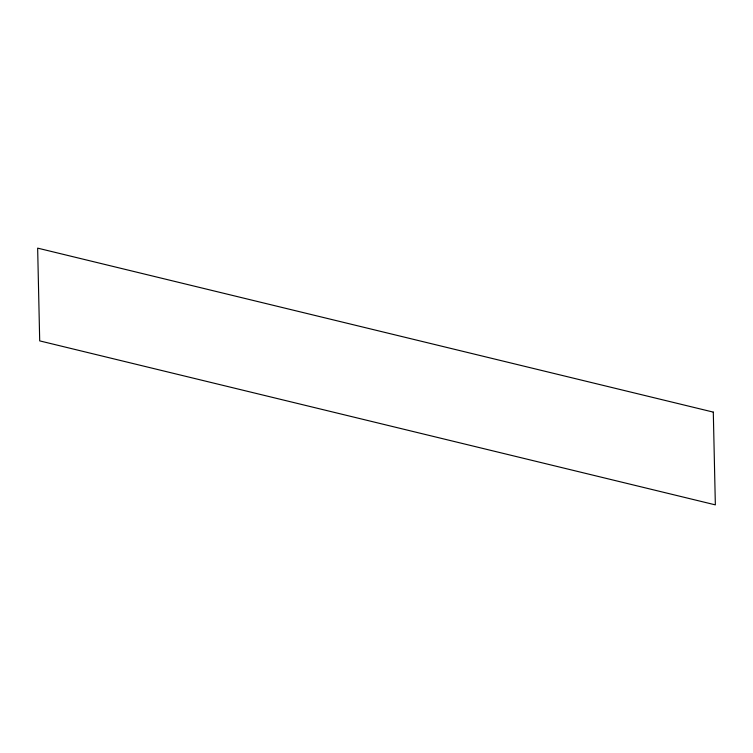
<?xml version="1.0" encoding="UTF-8"?>
<svg xmlns="http://www.w3.org/2000/svg" width="753" height="753" viewBox="0 0 753 753"><rect width="100%" height="100%" fill="white"/><g stroke="black" fill="none" stroke-linecap="round" stroke-linejoin="round"><path stroke-width="1.13" d="M713.298 412.117L37.65 248.132L39.702 340.883L715.35 504.868L713.298 412.117"/></g></svg>
